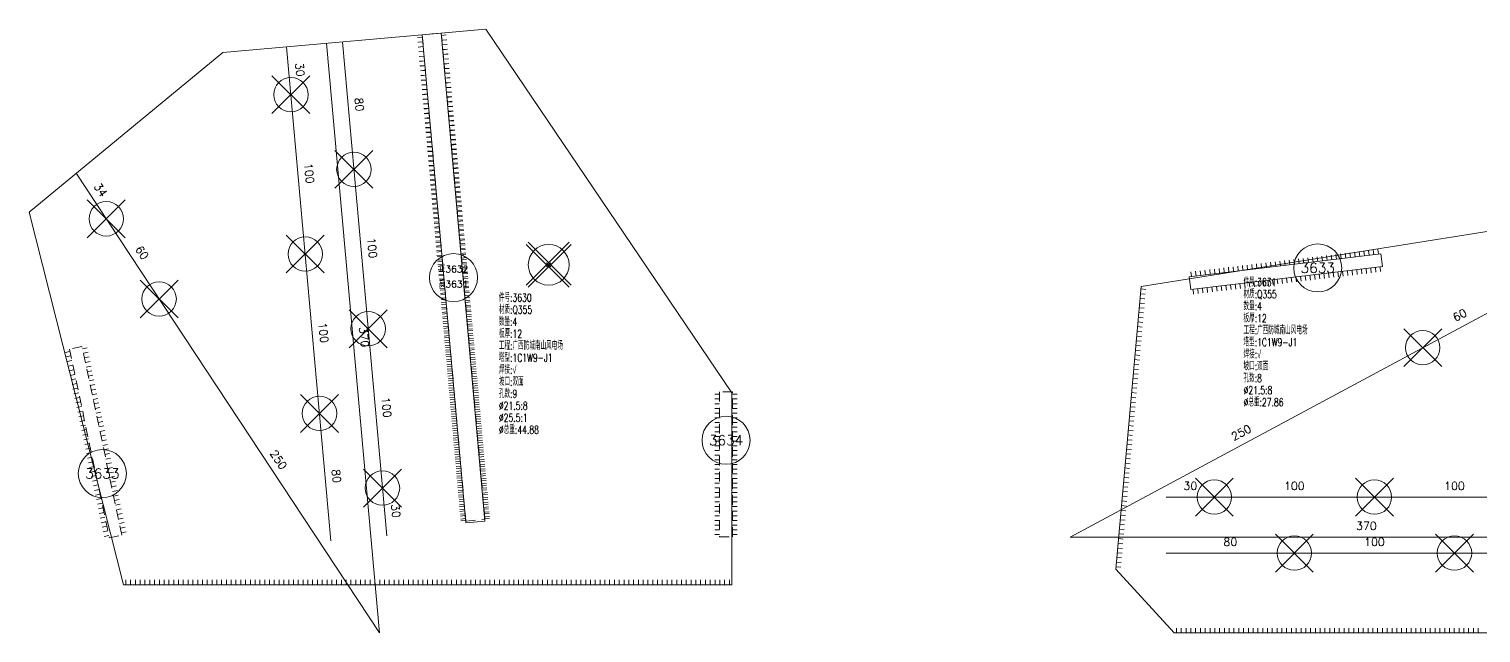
# Model space of a CAD drawing. Extents: x -105 to 10956, y -4548 to 9487.
# Drawn here: x 605 to 1512, y 0 to 377 of the extents above; entities that cross this region are included whole.
import ezdxf
from ezdxf.enums import TextEntityAlignment as Align

# ---------------------------------------------------------------- set-up
doc = ezdxf.new("R2010")
doc.units = 0
doc.header["$MEASUREMENT"] = 0
doc.linetypes.add('长虚线', pattern=[10, 6, -4])
for name, color, linetype, lineweight in [('1', 7, 'CONTINUOUS', 25), ('2', 7, 'CONTINUOUS', 25), ('3', 7, 'CONTINUOUS', 25)]:
    doc.layers.add(name, color=color, linetype=linetype, lineweight=lineweight)
doc.styles.get("Standard").update_dxf_attribs({"font": 'simplex.shx', "width": 0.7, "height": 3, "bigfont": 'gbhzfs.shx'})

msp = doc.modelspace()

# ---------------------------------------------------------------- linework, layer by layer
at = {"layer": '1', "color": 7, "linetype": 'Continuous', "lineweight": 18}
for p, q in [((890.55323, 377.4505), (726.21215, 362.71922)), ((1044.10663, 150.12129), (890.55323, 377.4505)), ((726.21215, 362.71922), (605.1497, 262.97235)), ((605.1497, 262.97235), (664.10663, 30.12129)), ((1299.80173, 216.45558), (1536.98661, 254.38802)), ((1283.97022, 39.84026), (1299.80173, 216.45558)), ((1044.10663, 30.12129), (1044.10663, 150.12129)), ((1320.399, 0), (1283.97022, 39.84026)), ((664.10663, 30.12129), (1044.10663, 30.12129)), ((1625.52663, 0), (1320.399, 0))]:
    msp.add_line(p, q, dxfattribs=at)
at = {"layer": '1', "color": 7, "linetype": 'Continuous', "lineweight": 13}
for p, q in [((756.90583, 324.58524), (780.55583, 348.23524)), ((780.55583, 324.58524), (756.90583, 348.23524)), ((796.23008, 277.90973), (819.88008, 301.55973)), ((819.88008, 277.90973), (796.23008, 301.55973)), ((641.56254, 247.01084), (665.21254, 270.66084)), ((665.21254, 247.01084), (641.56254, 270.66084)), ((765.83387, 224.98459), (789.48387, 248.63459)), ((789.48387, 224.98459), (765.83387, 248.63459)), ((915.70655, 217.37129), (942.48155, 244.14629)), ((942.48155, 216.09629), (915.70655, 242.87129)), ((943.75655, 217.37129), (916.98155, 244.14629)), ((916.98155, 216.09629), (943.75655, 242.87129)), ((928.45655, 228.84629), (931.00655, 231.39629)), ((931.00655, 228.84629), (928.45655, 231.39629)), ((674.58167, 196.91357), (698.23167, 220.56357)), ((698.23167, 196.91357), (674.58167, 220.56357)), ((805.15812, 178.30908), (828.80812, 201.95908)), ((828.80812, 178.30908), (805.15812, 201.95908)), ((1463.88976, 166.47255), (1487.53976, 190.12255)), ((1487.53976, 166.47255), (1463.88976, 190.12255)), ((774.76192, 125.38395), (798.41192, 149.03395)), ((798.41192, 125.38395), (774.76192, 149.03395)), ((814.08617, 78.70843), (837.73617, 102.35843)), ((837.73617, 78.70843), (814.08617, 102.35843)), ((1333.70163, 73.07858), (1357.35163, 96.72858)), ((1357.35163, 73.07858), (1333.70163, 96.72858)), ((1433.70163, 73.07857), (1457.35163, 96.72857)), ((1457.35163, 73.07857), (1433.70163, 96.72857)), ((1383.70163, 38.07858), (1407.35163, 61.72858)), ((1407.35163, 38.07858), (1383.70163, 61.72858)), ((1483.70163, 38.07858), (1507.35163, 61.72858)), ((1507.35163, 38.07858), (1483.70163, 61.72858))]:
    msp.add_line(p, q, dxfattribs=at)
for centre, radius in [((768.73083, 336.41024), 10.75), ((808.05508, 289.73473), 10.75), ((653.38754, 258.83584), 10.75), ((777.65887, 236.80959), 10.75), ((929.73155, 230.12129), 12.75), ((686.40667, 208.73857), 10.75), ((816.98312, 190.13408), 10.75), ((1475.71476, 178.29755), 10.75), ((786.58692, 137.20895), 10.75), ((825.91117, 90.53343), 10.75), ((1345.52663, 84.90358), 10.75), ((1445.52663, 84.90357), 10.75), ((1395.52663, 49.90358), 10.75), ((1495.52663, 49.90358), 10.75)]:
    msp.add_circle(centre, radius, dxfattribs=at)
at = {"layer": '2', "color": 9, "linetype": 'Continuous', "lineweight": 13}
for p, q in [((793.72938, 57.52843), (766.05244, 366.29044)), ((823.98636, 0), (790.95259, 368.52245)), ((828.58957, 60.6532), (800.91262, 369.41525)), ((823.98636, 0), (634.64411, 287.27365)), ((1255.52689, 59.90363), (1558.55763, 222.8417)), ((1315.52661, 84.90354), (1625.52663, 84.90354)), ((1255.52689, 59.90363), (1625.52663, 59.90362)), ((1315.52662, 49.90357), (1625.52663, 49.90357))]:
    msp.add_line(p, q, dxfattribs=at)
at = {"layer": '2', "color": 7, "linetype": 'Continuous', "lineweight": 13}
for p, q in [((1299.14209, 209.0966), (1302.13011, 208.82876)), ((1299.40595, 212.04019), (1302.39397, 211.77235)), ((1299.6698, 214.98378), (1302.65782, 214.71594)), ((1298.35051, 200.26584), (1301.33853, 199.998)), ((1298.61437, 203.20943), (1301.60239, 202.94159)), ((1298.87823, 206.15302), (1301.86625, 205.88518)), ((1297.55894, 191.43507), (1300.54695, 191.16723)), ((1297.82279, 194.37866), (1300.81081, 194.11082)), ((1298.08665, 197.32225), (1301.07467, 197.05441)), ((1296.76736, 182.60431), (1299.75538, 182.33647)), ((1297.03122, 185.5479), (1300.01924, 185.28005)), ((1297.29508, 188.49148), (1300.2831, 188.22364)), ((1295.97578, 173.77354), (1298.9638, 173.5057)), ((1296.23964, 176.71713), (1299.22766, 176.44929)), ((1296.5035, 179.66072), (1299.49152, 179.39288)), ((1295.18421, 164.94278), (1298.17223, 164.67493)), ((1295.44807, 167.88636), (1298.43609, 167.61852)), ((1295.71192, 170.82995), (1298.69994, 170.56211)), ((1294.39263, 156.11201), (1297.38065, 155.84417)), ((1294.65649, 159.0556), (1297.64451, 158.78776)), ((1294.92035, 161.99919), (1297.90837, 161.73135)), ((1293.60106, 147.28124), (1296.58908, 147.0134)), ((1293.86491, 150.22483), (1296.85293, 149.95699)), ((1294.12877, 153.16842), (1297.11679, 152.90058)), ((1292.80948, 138.45048), (1295.7975, 138.18264)), ((1293.07334, 141.39407), (1296.06136, 141.12623)), ((1293.3372, 144.33766), (1296.32522, 144.06981)), ((1292.0179, 129.61971), (1295.00592, 129.35187)), ((1292.28176, 132.5633), (1295.26978, 132.29546)), ((1292.54562, 135.50689), (1295.53364, 135.23905)), ((1291.22633, 120.78895), (1294.21435, 120.52111)), ((1291.49019, 123.73254), (1294.47821, 123.46469)), ((1291.75405, 126.67612), (1294.74206, 126.40828)), ((1290.17089, 109.01459), (1293.15891, 108.74675)), ((1290.43475, 111.95818), (1293.42277, 111.69034)), ((1290.69861, 114.90177), (1293.68663, 114.63393)), ((1290.96247, 117.84536), (1293.95049, 117.57752)), ((1289.37932, 100.18383), (1292.36734, 99.91599)), ((1289.64318, 103.12742), (1292.6312, 102.85957)), ((1289.90703, 106.071), (1292.89505, 105.80316)), ((1288.58774, 91.35306), (1291.57576, 91.08522)), ((1288.8516, 94.29665), (1291.83962, 94.02881)), ((1289.11546, 97.24024), (1292.10348, 96.9724)), ((1287.79617, 82.5223), (1290.78419, 82.25445)), ((1288.06002, 85.46588), (1291.04804, 85.19804)), ((1288.32388, 88.40947), (1291.3119, 88.14163)), ((1287.00459, 73.69153), (1289.99261, 73.42369)), ((1287.26845, 76.63512), (1290.25647, 76.36728)), ((1287.53231, 79.57871), (1290.52033, 79.31087)), ((1286.21301, 64.86076), (1289.20103, 64.59292)), ((1286.47687, 67.80435), (1289.46489, 67.53651)), ((1286.74073, 70.74794), (1289.72875, 70.4801)), ((1285.42144, 56.03), (1288.40946, 55.76216)), ((1285.6853, 58.97359), (1288.67332, 58.70575)), ((1285.94916, 61.91718), (1288.93717, 61.64933)), ((1284.62986, 47.19923), (1287.61788, 46.93139)), ((1284.89372, 50.14282), (1287.88174, 49.87498)), ((1285.15758, 53.08641), (1288.1456, 52.81857)), ((1284.10214, 41.31206), (1287.09016, 41.04421)), ((1284.366, 44.25564), (1287.35402, 43.9878)), ((665.60269, 30.12129), (665.60269, 33.12129)), ((668.59482, 30.12129), (668.59482, 33.12129)), ((671.58694, 30.12129), (671.58694, 33.12129)), ((674.57907, 30.12129), (674.57907, 33.12129)), ((677.5712, 30.12129), (677.5712, 33.12129)), ((680.56332, 30.12129), (680.56332, 33.12129)), ((683.55545, 30.12129), (683.55545, 33.12129)), ((686.54757, 30.12129), (686.54757, 33.12129)), ((689.5397, 30.12129), (689.5397, 33.12129)), ((692.53182, 30.12129), (692.53182, 33.12129)), ((695.52395, 30.12129), (695.52395, 33.12129)), ((698.51608, 30.12129), (698.51608, 33.12129)), ((701.5082, 30.12129), (701.5082, 33.12129)), ((704.50033, 30.12129), (704.50033, 33.12129)), ((707.49245, 30.12129), (707.49245, 33.12129)), ((710.48458, 30.12129), (710.48458, 33.12129)), ((713.47671, 30.12129), (713.47671, 33.12129)), ((716.46883, 30.12129), (716.46883, 33.12129)), ((719.46096, 30.12129), (719.46096, 33.12129)), ((722.45308, 30.12129), (722.45308, 33.12129)), ((725.44521, 30.12129), (725.44521, 33.12129)), ((728.43734, 30.12129), (728.43734, 33.12129)), ((731.42946, 30.12129), (731.42946, 33.12129)), ((734.42159, 30.12129), (734.42159, 33.12129)), ((737.41371, 30.12129), (737.41371, 33.12129)), ((740.40584, 30.12129), (740.40584, 33.12129)), ((743.39797, 30.12129), (743.39797, 33.12129)), ((746.39009, 30.12129), (746.39009, 33.12129)), ((749.38222, 30.12129), (749.38222, 33.12129)), ((752.37434, 30.12129), (752.37434, 33.12129)), ((755.36647, 30.12129), (755.36647, 33.12129)), ((758.3586, 30.12129), (758.3586, 33.12129)), ((761.35072, 30.12129), (761.35072, 33.12129)), ((764.34285, 30.12129), (764.34285, 33.12129)), ((767.33497, 30.12129), (767.33497, 33.12129)), ((770.3271, 30.12129), (770.3271, 33.12129)), ((773.31923, 30.12129), (773.31923, 33.12129)), ((776.31135, 30.12129), (776.31135, 33.12129)), ((779.30348, 30.12129), (779.30348, 33.12129)), ((782.2956, 30.12129), (782.2956, 33.12129)), ((785.28773, 30.12129), (785.28773, 33.12129)), ((788.27986, 30.12129), (788.27986, 33.12129)), ((791.27198, 30.12129), (791.27198, 33.12129)), ((794.26411, 30.12129), (794.26411, 33.12129)), ((797.25623, 30.12129), (797.25623, 33.12129)), ((800.24836, 30.12129), (800.24836, 33.12129)), ((803.24049, 30.12129), (803.24049, 33.12129)), ((806.23261, 30.12129), (806.23261, 33.12129)), ((809.22474, 30.12129), (809.22474, 33.12129)), ((812.21686, 30.12129), (812.21686, 33.12129)), ((815.20899, 30.12129), (815.20899, 33.12129)), ((818.20112, 30.12129), (818.20112, 33.12129)), ((821.19324, 30.12129), (821.19324, 33.12129)), ((824.18537, 30.12129), (824.18537, 33.12129)), ((827.17749, 30.12129), (827.17749, 33.12129)), ((830.16962, 30.12129), (830.16962, 33.12129)), ((833.16175, 30.12129), (833.16175, 33.12129)), ((836.15387, 30.12129), (836.15387, 33.12129)), ((839.146, 30.12129), (839.146, 33.12129)), ((842.13812, 30.12129), (842.13812, 33.12129)), ((845.13025, 30.12129), (845.13025, 33.12129)), ((848.12238, 30.12129), (848.12238, 33.12129)), ((851.1145, 30.12129), (851.1145, 33.12129)), ((854.10663, 30.12129), (854.10663, 33.12129)), ((857.09875, 30.12129), (857.09875, 33.12129)), ((860.09088, 30.12129), (860.09088, 33.12129)), ((863.08301, 30.12129), (863.08301, 33.12129)), ((866.07513, 30.12129), (866.07513, 33.12129)), ((869.06726, 30.12129), (869.06726, 33.12129)), ((872.05938, 30.12129), (872.05938, 33.12129)), ((875.05151, 30.12129), (875.05151, 33.12129)), ((878.04364, 30.12129), (878.04364, 33.12129)), ((881.03576, 30.12129), (881.03576, 33.12129)), ((884.02789, 30.12129), (884.02789, 33.12129)), ((887.02001, 30.12129), (887.02001, 33.12129)), ((890.01214, 30.12129), (890.01214, 33.12129)), ((893.00427, 30.12129), (893.00427, 33.12129)), ((895.99639, 30.12129), (895.99639, 33.12129)), ((898.98852, 30.12129), (898.98852, 33.12129)), ((901.98064, 30.12129), (901.98064, 33.12129)), ((904.97277, 30.12129), (904.97277, 33.12129)), ((907.9649, 30.12129), (907.9649, 33.12129)), ((910.95702, 30.12129), (910.95702, 33.12129)), ((913.94915, 30.12129), (913.94915, 33.12129)), ((916.94127, 30.12129), (916.94127, 33.12129)), ((919.9334, 30.12129), (919.9334, 33.12129)), ((922.92553, 30.12129), (922.92553, 33.12129)), ((925.91765, 30.12129), (925.91765, 33.12129)), ((928.90978, 30.12129), (928.90978, 33.12129)), ((931.9019, 30.12129), (931.9019, 33.12129)), ((934.89403, 30.12129), (934.89403, 33.12129)), ((937.88616, 30.12129), (937.88616, 33.12129)), ((940.87828, 30.12129), (940.87828, 33.12129)), ((943.87041, 30.12129), (943.87041, 33.12129)), ((946.86253, 30.12129), (946.86253, 33.12129)), ((949.85466, 30.12129), (949.85466, 33.12129)), ((952.84679, 30.12129), (952.84679, 33.12129)), ((955.83891, 30.12129), (955.83891, 33.12129)), ((958.83104, 30.12129), (958.83104, 33.12129)), ((961.82316, 30.12129), (961.82316, 33.12129)), ((964.81529, 30.12129), (964.81529, 33.12129)), ((967.80742, 30.12129), (967.80742, 33.12129)), ((970.79954, 30.12129), (970.79954, 33.12129)), ((973.79167, 30.12129), (973.79167, 33.12129)), ((976.78379, 30.12129), (976.78379, 33.12129)), ((979.77592, 30.12129), (979.77592, 33.12129)), ((982.76805, 30.12129), (982.76805, 33.12129)), ((985.76017, 30.12129), (985.76017, 33.12129)), ((988.7523, 30.12129), (988.7523, 33.12129)), ((991.74442, 30.12129), (991.74442, 33.12129)), ((994.73655, 30.12129), (994.73655, 33.12129)), ((997.72868, 30.12129), (997.72868, 33.12129)), ((1000.7208, 30.12129), (1000.7208, 33.12129)), ((1003.71293, 30.12129), (1003.71293, 33.12129)), ((1006.70505, 30.12129), (1006.70505, 33.12129)), ((1009.69718, 30.12129), (1009.69718, 33.12129)), ((1012.6893, 30.12129), (1012.6893, 33.12129)), ((1015.68143, 30.12129), (1015.68143, 33.12129)), ((1018.67356, 30.12129), (1018.67356, 33.12129)), ((1021.66568, 30.12129), (1021.66568, 33.12129)), ((1024.65781, 30.12129), (1024.65781, 33.12129)), ((1027.64993, 30.12129), (1027.64993, 33.12129)), ((1030.64206, 30.12129), (1030.64206, 33.12129)), ((1033.63419, 30.12129), (1033.63419, 33.12129)), ((1036.62631, 30.12129), (1036.62631, 33.12129)), ((1039.61844, 30.12129), (1039.61844, 33.12129)), ((1042.61056, 30.12129), (1042.61056, 33.12129)), ((1321.89472, 0), (1321.89472, 3)), ((1324.88617, 0), (1324.88617, 3)), ((1327.87762, 0), (1327.87762, 3)), ((1330.86906, 0), (1330.86906, 3)), ((1333.86051, 0), (1333.86051, 3)), ((1336.85196, 0), (1336.85196, 3)), ((1339.84341, 0), (1339.84341, 3)), ((1342.83485, 0), (1342.83485, 3)), ((1345.8263, 0), (1345.8263, 3)), ((1348.81775, 0), (1348.81775, 3)), ((1351.8092, 0), (1351.8092, 3)), ((1354.80064, 0), (1354.80064, 3)), ((1357.79209, 0), (1357.79209, 3)), ((1360.78354, 0), (1360.78354, 3)), ((1363.77498, 0), (1363.77498, 3)), ((1366.76643, 0), (1366.76643, 3)), ((1369.75788, 0), (1369.75788, 3)), ((1372.74933, 0), (1372.74933, 3)), ((1375.74077, 0), (1375.74077, 3)), ((1378.73222, 0), (1378.73222, 3)), ((1381.72367, 0), (1381.72367, 3)), ((1384.71512, 0), (1384.71512, 3)), ((1387.70656, 0), (1387.70656, 3)), ((1390.69801, 0), (1390.69801, 3)), ((1393.68946, 0), (1393.68946, 3)), ((1396.68091, 0), (1396.68091, 3)), ((1399.67235, 0), (1399.67235, 3)), ((1402.6638, 0), (1402.6638, 3)), ((1405.65525, 0), (1405.65525, 3)), ((1408.6467, 0), (1408.6467, 3)), ((1411.63814, 0), (1411.63814, 3)), ((1414.62959, 0), (1414.62959, 3)), ((1417.62104, 0), (1417.62104, 3)), ((1420.61249, 0), (1420.61249, 3)), ((1423.60393, 0), (1423.60393, 3)), ((1426.59538, 0), (1426.59538, 3)), ((1429.58683, 0), (1429.58683, 3)), ((1432.57828, 0), (1432.57828, 3)), ((1435.56972, 0), (1435.56972, 3)), ((1438.56117, 0), (1438.56117, 3)), ((1441.55262, 0), (1441.55262, 3)), ((1444.54406, 0), (1444.54406, 3)), ((1447.53551, 0), (1447.53551, 3)), ((1450.52696, 0), (1450.52696, 3)), ((1453.51841, 0), (1453.51841, 3)), ((1456.50985, 0), (1456.50985, 3)), ((1459.5013, 0), (1459.5013, 3)), ((1462.49275, 0), (1462.49275, 3)), ((1465.4842, 0), (1465.4842, 3)), ((1468.47564, 0), (1468.47564, 3)), ((1471.46709, 0), (1471.46709, 3)), ((1474.45854, 0), (1474.45854, 3)), ((1477.44999, 0), (1477.44999, 3)), ((1480.44143, 0), (1480.44143, 3)), ((1483.43288, 0), (1483.43288, 3)), ((1486.42433, 0), (1486.42433, 3)), ((1489.41578, 0), (1489.41578, 3)), ((1492.40722, 0), (1492.40722, 3)), ((1495.39867, 0), (1495.39867, 3)), ((1498.39012, 0), (1498.39012, 3)), ((1501.38157, 0), (1501.38157, 3)), ((1504.37301, 0), (1504.37301, 3)), ((1507.36446, 0), (1507.36446, 3)), ((1510.35591, 0), (1510.35591, 3))]:
    msp.add_line(p, q, dxfattribs=at)
at = {"layer": '3', "color": 7, "linetype": 'Continuous', "lineweight": 13}
for p, q in [((850.74964, 372.39014), (847.76162, 372.1223)), ((862.70172, 373.46151), (865.68974, 373.72936)), ((851.01507, 369.42908), (848.02705, 369.16124)), ((851.28049, 366.46802), (848.29247, 366.20018)), ((851.54592, 363.50696), (848.5579, 363.23912)), ((862.96714, 370.50045), (865.95516, 370.7683)), ((863.23257, 367.53939), (866.22059, 367.80724)), ((863.49799, 364.57833), (866.48601, 364.84618)), ((851.81134, 360.5459), (848.82332, 360.27806)), ((852.07677, 357.58484), (849.08875, 357.317)), ((852.34219, 354.62378), (849.35417, 354.35594)), ((863.76342, 361.61727), (866.75144, 361.88512)), ((864.02884, 358.65621), (867.01686, 358.92406)), ((864.29427, 355.69516), (867.28229, 355.963)), ((852.60761, 351.66272), (849.6196, 351.39488)), ((852.87304, 348.70166), (849.88502, 348.43382)), ((853.13846, 345.7406), (850.15044, 345.47276)), ((864.55969, 352.7341), (867.54771, 353.00194)), ((864.82512, 349.77304), (867.81314, 350.04088)), ((865.09054, 346.81198), (868.07856, 347.07982)), ((853.40389, 342.77954), (850.41587, 342.5117)), ((853.66931, 339.81849), (850.68129, 339.55064)), ((853.93474, 336.85743), (850.94672, 336.58958)), ((865.35597, 343.85092), (868.34399, 344.11876)), ((865.62139, 340.88986), (868.60941, 341.1577)), ((865.88682, 337.9288), (868.87484, 338.19664)), ((854.20016, 333.89637), (851.21214, 333.62852)), ((854.46559, 330.93531), (851.47757, 330.66746)), ((854.73101, 327.97425), (851.74299, 327.7064)), ((866.15224, 334.96774), (869.14026, 335.23558)), ((866.41767, 332.00668), (869.40568, 332.27452)), ((866.68309, 329.04562), (869.67111, 329.31346)), ((854.99644, 325.01319), (852.00842, 324.74534)), ((855.26186, 322.05213), (852.27384, 321.78429)), ((855.52729, 319.09107), (852.53927, 318.82323)), ((866.94851, 326.08456), (869.93653, 326.3524)), ((867.21394, 323.1235), (870.20196, 323.39134)), ((867.47936, 320.16244), (870.46738, 320.43029)), ((867.74479, 317.20138), (870.73281, 317.46923)), ((855.79271, 316.13001), (852.80469, 315.86217)), ((856.05814, 313.16895), (853.07012, 312.90111)), ((856.32356, 310.20789), (853.33554, 309.94005)), ((868.01021, 314.24032), (870.99823, 314.50817)), ((868.27564, 311.27926), (871.26366, 311.54711)), ((868.54106, 308.3182), (871.52908, 308.58605)), ((856.58899, 307.24683), (853.60097, 306.97899)), ((856.85441, 304.28577), (853.86639, 304.01793)), ((857.11983, 301.32471), (854.13182, 301.05687)), ((868.80649, 305.35714), (871.79451, 305.62499)), ((869.07191, 302.39609), (872.05993, 302.66393)), ((869.33734, 299.43503), (872.32536, 299.70287)), ((857.38526, 298.36365), (854.39724, 298.09581)), ((857.65068, 295.40259), (854.66266, 295.13475)), ((857.91611, 292.44153), (854.92809, 292.17369)), ((869.60276, 296.47397), (872.59078, 296.74181)), ((869.86819, 293.51291), (872.85621, 293.78075)), ((870.13361, 290.55185), (873.12163, 290.81969)), ((858.18153, 289.48047), (855.19351, 289.21263)), ((858.44696, 286.51942), (855.45894, 286.25157)), ((858.71238, 283.55836), (855.72436, 283.29051)), ((870.39904, 287.59079), (873.38706, 287.85863)), ((870.66446, 284.62973), (873.65248, 284.89757)), ((870.92989, 281.66867), (873.9179, 281.93651)), ((858.97781, 280.5973), (855.98979, 280.32945)), ((859.24323, 277.63624), (856.25521, 277.36839)), ((859.50866, 274.67518), (856.52064, 274.40733)), ((871.19531, 278.70761), (874.18333, 278.97545)), ((871.46073, 275.74655), (874.44875, 276.01439)), ((871.72616, 272.78549), (874.71418, 273.05333)), ((859.77408, 271.71412), (856.78606, 271.44627)), ((860.03951, 268.75306), (857.05149, 268.48522)), ((860.30493, 265.792), (857.31691, 265.52416)), ((871.99158, 269.82443), (874.9796, 270.09227)), ((872.25701, 266.86337), (875.24503, 267.13121)), ((872.52243, 263.90231), (875.51045, 264.17016)), ((860.57036, 262.83094), (857.58234, 262.5631)), ((860.83578, 259.86988), (857.84776, 259.60204)), ((861.1012, 256.90882), (858.11319, 256.64098)), ((861.36663, 253.94776), (858.37861, 253.67992)), ((872.78786, 260.94125), (875.77588, 261.2091)), ((873.05328, 257.98019), (876.0413, 258.24804)), ((873.31871, 255.01913), (876.30673, 255.28698)), ((861.63205, 250.9867), (858.64403, 250.71886)), ((861.89748, 248.02564), (858.90946, 247.7578)), ((862.1629, 245.06458), (859.17488, 244.79674)), ((873.58413, 252.05807), (876.57215, 252.32592)), ((873.84956, 249.09701), (876.83758, 249.36486)), ((874.11498, 246.13596), (877.103, 246.4038)), ((862.42833, 242.10352), (859.44031, 241.83568)), ((862.69375, 239.14246), (859.70573, 238.87462)), ((862.95918, 236.1814), (859.97116, 235.91356)), ((874.38041, 243.1749), (877.36843, 243.44274)), ((874.64583, 240.21384), (877.63385, 240.48168)), ((874.91126, 237.25278), (877.89927, 237.52062)), ((1415.97308, 232.88735), (1415.61626, 235.86606)), ((1418.89318, 233.23715), (1418.53637, 236.21585)), ((1421.81329, 233.58695), (1421.45647, 236.56565)), ((1424.73339, 233.93674), (1424.37657, 236.91545)), ((1427.65349, 234.28654), (1427.29667, 237.26524)), ((1430.57359, 234.63634), (1430.21678, 237.61504)), ((1433.49369, 234.98613), (1433.13688, 237.96484)), ((1436.4138, 235.33593), (1436.05698, 238.31463)), ((1439.3339, 235.68573), (1438.97708, 238.66443)), ((1442.254, 236.03552), (1441.89719, 239.01423)), ((1445.1741, 236.38532), (1444.81729, 239.36403)), ((1448.09421, 236.73512), (1447.73739, 239.71382)), ((863.2246, 233.22034), (860.23658, 232.9525)), ((863.49003, 230.25929), (860.50201, 229.99144)), ((863.75545, 227.29823), (860.76743, 227.03038)), ((875.17668, 234.29172), (878.1647, 234.55956)), ((875.4421, 231.33066), (878.43012, 231.5985)), ((875.70753, 228.3696), (878.69555, 228.63744)), ((1340.05042, 223.79263), (1339.6936, 226.77134)), ((1342.97052, 224.14243), (1342.6137, 227.12113)), ((1345.89062, 224.49222), (1345.53381, 227.47093)), ((1348.81073, 224.84202), (1348.45391, 227.82073)), ((1351.73083, 225.19182), (1351.37401, 228.17052)), ((1354.65093, 225.54162), (1354.29411, 228.52032)), ((1357.57103, 225.89141), (1357.21422, 228.87012)), ((1360.49113, 226.24121), (1360.13432, 229.21991)), ((1363.41124, 226.59101), (1363.05442, 229.56971)), ((1366.33134, 226.9408), (1365.97452, 229.91951)), ((1369.25144, 227.2906), (1368.89463, 230.2693)), ((1372.17154, 227.6404), (1371.81473, 230.6191)), ((1375.09165, 227.99019), (1374.73483, 230.9689)), ((1378.01175, 228.33999), (1377.65493, 231.3187)), ((1380.93185, 228.68979), (1380.57504, 231.66849)), ((1383.85195, 229.03959), (1383.49514, 232.01829)), ((1386.77206, 229.38938), (1386.41524, 232.36809)), ((1389.69216, 229.73918), (1389.33534, 232.71788)), ((1392.61226, 230.08898), (1392.25545, 233.06768)), ((1395.53236, 230.43877), (1395.17555, 233.41748)), ((1398.45247, 230.78857), (1398.09565, 233.76727)), ((1401.37257, 231.13837), (1401.01575, 234.11707)), ((1404.29267, 231.48816), (1403.93585, 234.46687)), ((1407.21277, 231.83796), (1406.85596, 234.81667)), ((1410.13288, 232.18776), (1409.77606, 235.16646)), ((1413.05298, 232.53755), (1412.69616, 235.51626)), ((1434.4452, 227.04292), (1434.80202, 224.06422)), ((1437.36531, 227.39272), (1437.72212, 224.41401)), ((1440.28541, 227.74252), (1440.64222, 224.76381)), ((1443.20551, 228.09231), (1443.56233, 225.11361)), ((1446.12561, 228.44211), (1446.48243, 225.4634)), ((1449.04572, 228.79191), (1449.40253, 225.8132)), ((864.02088, 224.33717), (861.03286, 224.06932)), ((864.2863, 221.37611), (861.29828, 221.10826)), ((864.55173, 218.41505), (861.56371, 218.1472)), ((875.97295, 225.40854), (878.96097, 225.67638)), ((876.23838, 222.44748), (879.2264, 222.71532)), ((876.5038, 219.48642), (879.49182, 219.75426)), ((1331.29011, 222.74324), (1330.93329, 225.72194)), ((1334.21021, 223.09304), (1333.8534, 226.07174)), ((1337.13032, 223.44283), (1336.7735, 226.42154)), ((1358.52254, 217.9482), (1358.87936, 214.9695)), ((1361.44264, 218.298), (1361.79946, 215.31929)), ((1364.36275, 218.64779), (1364.71956, 215.66909)), ((1367.28285, 218.99759), (1367.63966, 216.01889)), ((1370.20295, 219.34739), (1370.55977, 216.36868)), ((1373.12305, 219.69719), (1373.47987, 216.71848)), ((1376.04316, 220.04698), (1376.39997, 217.06828)), ((1378.96326, 220.39678), (1379.32007, 217.41807)), ((1381.88336, 220.74658), (1382.24018, 217.76787)), ((1384.80346, 221.09637), (1385.16028, 218.11767)), ((1387.72357, 221.44617), (1388.08038, 218.46747)), ((1390.64367, 221.79597), (1391.00048, 218.81726)), ((1393.56377, 222.14576), (1393.92059, 219.16706)), ((1396.48387, 222.49556), (1396.84069, 219.51686)), ((1399.40398, 222.84536), (1399.76079, 219.86665)), ((1402.32408, 223.19515), (1402.68089, 220.21645)), ((1405.24418, 223.54495), (1405.601, 220.56625)), ((1408.16428, 223.89475), (1408.5211, 220.91604)), ((1411.08438, 224.24455), (1411.4412, 221.26584)), ((1414.00449, 224.59434), (1414.3613, 221.61564)), ((1416.92459, 224.94414), (1417.28141, 221.96543)), ((1419.84469, 225.29394), (1420.20151, 222.31523)), ((1422.76479, 225.64373), (1423.12161, 222.66503)), ((1425.6849, 225.99353), (1426.04171, 223.01483)), ((1428.605, 226.34333), (1428.96182, 223.36462)), ((1431.5251, 226.69312), (1431.88192, 223.71442)), ((864.81715, 215.45399), (861.82913, 215.18614)), ((865.08258, 212.49293), (862.09456, 212.22509)), ((865.348, 209.53187), (862.35998, 209.26403)), ((876.76923, 216.52536), (879.75725, 216.7932)), ((877.03465, 213.5643), (880.02267, 213.83214)), ((877.30008, 210.60324), (880.2881, 210.87109)), ((1332.24162, 214.80003), (1332.59844, 211.82132)), ((1335.16172, 215.14982), (1335.51854, 212.17112)), ((1338.08182, 215.49962), (1338.43864, 212.52092)), ((1341.00193, 215.84942), (1341.35874, 212.87071)), ((1343.92203, 216.19922), (1344.27885, 213.22051)), ((1346.84213, 216.54901), (1347.19895, 213.57031)), ((1349.76223, 216.89881), (1350.11905, 213.9201)), ((1352.68234, 217.24861), (1353.03915, 214.2699)), ((1355.60244, 217.5984), (1355.95926, 214.6197)), ((865.61342, 206.57081), (862.62541, 206.30297)), ((865.87885, 203.60975), (862.89083, 203.34191)), ((866.14427, 200.64869), (863.15625, 200.38085)), ((877.5655, 207.64218), (880.55352, 207.91003)), ((877.83093, 204.68112), (880.81895, 204.94897)), ((878.09635, 201.72006), (881.08437, 201.98791)), ((866.4097, 197.68763), (863.42168, 197.41979)), ((866.67512, 194.72657), (863.6871, 194.45873)), ((866.94055, 191.76551), (863.95253, 191.49767)), ((878.36178, 198.759), (881.3498, 199.02685)), ((878.6272, 195.79794), (881.61522, 196.06579)), ((878.89263, 192.83689), (881.88065, 193.10473)), ((867.20597, 188.80445), (864.21795, 188.53661)), ((867.4714, 185.84339), (864.48338, 185.57555)), ((867.73682, 182.88233), (864.7488, 182.61449)), ((879.15805, 189.87583), (882.14607, 190.14367)), ((879.42348, 186.91477), (882.41149, 187.18261)), ((879.6889, 183.95371), (882.67692, 184.22155)), ((868.00225, 179.92127), (865.01423, 179.65343)), ((868.26767, 176.96022), (865.27965, 176.69237)), ((868.5331, 173.99916), (865.54508, 173.73131)), ((879.95432, 180.99265), (882.94234, 181.26049)), ((880.21975, 178.03159), (883.20777, 178.29943)), ((880.48517, 175.07053), (883.47319, 175.33837)), ((880.7506, 172.10947), (883.73862, 172.37731)), ((868.79852, 171.0381), (865.8105, 170.77025)), ((869.06395, 168.07704), (866.07593, 167.80919)), ((869.32937, 165.11598), (866.34135, 164.84813)), ((881.01602, 169.14841), (884.00404, 169.41625)), ((881.28145, 166.18735), (884.26947, 166.45519)), ((881.54687, 163.22629), (884.53489, 163.49413)), ((869.5948, 162.15492), (866.60678, 161.88707)), ((869.86022, 159.19386), (866.8722, 158.92602)), ((870.12564, 156.2328), (867.13763, 155.96496)), ((881.8123, 160.26523), (884.80032, 160.53307)), ((882.07772, 157.30417), (885.06574, 157.57202)), ((882.34315, 154.34311), (885.33117, 154.61096)), ((870.39107, 153.27174), (867.40305, 153.0039)), ((870.65649, 150.31068), (867.66847, 150.04284)), ((870.92192, 147.34962), (867.9339, 147.08178)), ((882.60857, 151.38205), (885.59659, 151.6499)), ((882.874, 148.42099), (885.86202, 148.68884)), ((883.13942, 145.45993), (886.12744, 145.72778)), ((871.18734, 144.38856), (868.19932, 144.12072)), ((871.45277, 141.4275), (868.46475, 141.15966)), ((871.71819, 138.46644), (868.73017, 138.1986)), ((883.40485, 142.49887), (886.39286, 142.76672)), ((883.67027, 139.53782), (886.65829, 139.80566)), ((883.93569, 136.57676), (886.92371, 136.8446)), ((871.98362, 135.50538), (868.9956, 135.23754)), ((872.24904, 132.54432), (869.26102, 132.27648)), ((872.51447, 129.58326), (869.52645, 129.31542)), ((884.20112, 133.6157), (887.18914, 133.88354)), ((884.46654, 130.65464), (887.45456, 130.92248)), ((884.73197, 127.69358), (887.71999, 127.96142)), ((872.77989, 126.6222), (869.79187, 126.35436)), ((873.04532, 123.66115), (870.0573, 123.3933)), ((873.31074, 120.70009), (870.32272, 120.43224)), ((884.99739, 124.73252), (887.98541, 125.00036)), ((885.26282, 121.77146), (888.25084, 122.0393)), ((885.52824, 118.8104), (888.51626, 119.07824)), ((873.57617, 117.73903), (870.58815, 117.47118)), ((873.84159, 114.77797), (870.85357, 114.51012)), ((874.10701, 111.81691), (871.119, 111.54906)), ((874.37244, 108.85585), (871.38442, 108.588)), ((885.79367, 115.84934), (888.78169, 116.11718)), ((886.05909, 112.88828), (889.04711, 113.15612)), ((886.32452, 109.92722), (889.31254, 110.19506)), ((874.63786, 105.89479), (871.64984, 105.62695)), ((874.90329, 102.93373), (871.91527, 102.66589)), ((875.16871, 99.97267), (872.18069, 99.70483)), ((886.58994, 106.96616), (889.57796, 107.234)), ((886.85537, 104.0051), (889.84339, 104.27294)), ((887.12079, 101.04404), (890.10881, 101.31189)), ((875.43414, 97.01161), (872.44612, 96.74377)), ((875.69956, 94.05055), (872.71154, 93.78271)), ((875.96499, 91.08949), (872.97697, 90.82165)), ((887.38622, 98.08298), (890.37424, 98.35083)), ((887.65164, 95.12192), (890.63966, 95.38977)), ((887.91707, 92.16086), (890.90508, 92.42871)), ((876.23041, 88.12843), (873.24239, 87.86059)), ((876.49584, 85.16737), (873.50782, 84.89953)), ((876.76126, 82.20631), (873.77324, 81.93847)), ((888.18249, 89.1998), (891.17051, 89.46765)), ((888.44791, 86.23874), (891.43593, 86.50659)), ((888.71334, 83.27769), (891.70136, 83.54553)), ((877.02669, 79.24525), (874.03867, 78.97741)), ((877.29211, 76.28419), (874.30409, 76.01635)), ((877.55754, 73.32313), (874.56952, 73.05529)), ((888.97876, 80.31663), (891.96678, 80.58447)), ((889.24419, 77.35557), (892.23221, 77.62341)), ((889.50961, 74.39451), (892.49763, 74.66235)), ((877.82296, 70.36207), (874.83494, 70.09423)), ((889.77504, 71.43345), (892.76306, 71.70129))]:
    msp.add_line(p, q, dxfattribs=at)
at = {"layer": '3', "color": 7, "linetype": '长虚线', "lineweight": 13}
for p, q in [((850.84728, 372.3896), (847.85926, 372.12175)), ((862.79936, 373.46097), (865.78738, 373.72881)), ((851.11436, 369.4101), (848.12634, 369.14225)), ((851.38143, 366.43059), (848.39341, 366.16275)), ((851.64851, 363.45109), (848.66049, 363.18325)), ((863.06643, 370.48147), (866.05445, 370.74931)), ((863.33351, 367.50197), (866.32153, 367.76981)), ((863.60059, 364.52247), (866.58861, 364.79031)), ((851.91559, 360.47159), (848.92757, 360.20375)), ((852.18267, 357.49209), (849.19465, 357.22425)), ((852.44975, 354.51259), (849.46173, 354.24475)), ((863.86767, 361.54296), (866.85569, 361.81081)), ((864.13475, 358.56346), (867.12276, 358.83131)), ((864.40182, 355.58396), (867.38984, 355.85181)), ((852.71682, 351.53309), (849.7288, 351.26525)), ((852.9839, 348.55359), (849.99588, 348.28574)), ((853.25098, 345.57409), (850.26296, 345.30624)), ((864.6689, 352.60446), (867.65692, 352.8723)), ((864.93598, 349.62496), (867.924, 349.8928)), ((865.20306, 346.64546), (868.19108, 346.9133)), ((853.51806, 342.59459), (850.53004, 342.32674)), ((853.78513, 339.61508), (850.79711, 339.34724)), ((854.05221, 336.63558), (851.06419, 336.36774)), ((865.47013, 343.66596), (868.45815, 343.9338)), ((865.73721, 340.68646), (868.72523, 340.9543)), ((866.00429, 337.70696), (868.99231, 337.9748)), ((854.31929, 333.65608), (851.33127, 333.38824)), ((854.58637, 330.67658), (851.59835, 330.40874)), ((854.85345, 327.69708), (851.86543, 327.42924)), ((866.27137, 334.72745), (869.25939, 334.9953)), ((866.53845, 331.74795), (869.52646, 332.0158)), ((866.80552, 328.76845), (869.79354, 329.0363)), ((855.12052, 324.71758), (852.1325, 324.44974)), ((855.3876, 321.73808), (852.39958, 321.47023)), ((855.65468, 318.75858), (852.66666, 318.49073)), ((867.0726, 325.78895), (870.06062, 326.05679)), ((867.33968, 322.80945), (870.3277, 323.07729)), ((867.60676, 319.82995), (870.59478, 320.09779)), ((855.92176, 315.77908), (852.93374, 315.51123)), ((856.18883, 312.79957), (853.20081, 312.53173)), ((856.45591, 309.82007), (853.46789, 309.55223)), ((867.87383, 316.85045), (870.86185, 317.11829)), ((868.14091, 313.87095), (871.12893, 314.13879)), ((868.40799, 310.89145), (871.39601, 311.15929)), ((856.72299, 306.84057), (853.73497, 306.57273)), ((856.99007, 303.86107), (854.00205, 303.59323)), ((857.25715, 300.88157), (854.26913, 300.61373)), ((868.67507, 307.91194), (871.66309, 308.17979)), ((868.94215, 304.93244), (871.93016, 305.20029)), ((869.20922, 301.95294), (872.19724, 302.22079)), ((857.52422, 297.90207), (854.5362, 297.63423)), ((857.7913, 294.92257), (854.80328, 294.65472)), ((858.05838, 291.94307), (855.07036, 291.67522)), ((869.4763, 298.97344), (872.46432, 299.24128)), ((869.74338, 295.99394), (872.7314, 296.26178)), ((870.01046, 293.01444), (872.99848, 293.28228)), ((870.27753, 290.03494), (873.26555, 290.30278)), ((858.32546, 288.96356), (855.33744, 288.69572)), ((858.59253, 285.98406), (855.60451, 285.71622)), ((858.85961, 283.00456), (855.87159, 282.73672)), ((870.54461, 287.05544), (873.53263, 287.32328)), ((870.81169, 284.07594), (873.79971, 284.34378)), ((871.07877, 281.09643), (874.06679, 281.36428)), ((859.12669, 280.02506), (856.13867, 279.75722)), ((859.39377, 277.04556), (856.40575, 276.77772)), ((859.66085, 274.06606), (856.67283, 273.79822)), ((871.34585, 278.11693), (874.33386, 278.38478)), ((871.61292, 275.13743), (874.60094, 275.40528)), ((871.88, 272.15793), (874.86802, 272.42577)), ((859.92792, 271.08656), (856.9399, 270.81871)), ((860.195, 268.10706), (857.20698, 267.83921)), ((860.46208, 265.12756), (857.47406, 264.85971)), ((872.14708, 269.17843), (875.1351, 269.44627)), ((872.41416, 266.19893), (875.40218, 266.46677)), ((872.68123, 263.21943), (875.66925, 263.48727)), ((860.72916, 262.14805), (857.74114, 261.88021)), ((860.99623, 259.16855), (858.00821, 258.90071)), ((861.26331, 256.18905), (858.27529, 255.92121)), ((872.94831, 260.23993), (875.93633, 260.50777)), ((873.21539, 257.26043), (876.20341, 257.52827)), ((873.48247, 254.28092), (876.47049, 254.54877)), ((861.53039, 253.20955), (858.54237, 252.94171)), ((861.79747, 250.23005), (858.80945, 249.96221)), ((862.06455, 247.25055), (859.07653, 246.98271)), ((873.74954, 251.30142), (876.73756, 251.56927)), ((874.01662, 248.32192), (877.00464, 248.58977)), ((874.2837, 245.34242), (877.27172, 245.61026)), ((862.33162, 244.27105), (859.3436, 244.0032)), ((862.5987, 241.29155), (859.61068, 241.0237)), ((862.86578, 238.31205), (859.87776, 238.0442)), ((874.55078, 242.36292), (877.5388, 242.63076)), ((874.81786, 239.38342), (877.80588, 239.65126)), ((875.08493, 236.40392), (878.07295, 236.67176)), ((863.13286, 235.33254), (860.14484, 235.0647)), ((863.39993, 232.35304), (860.41191, 232.0852)), ((863.66701, 229.37354), (860.67899, 229.1057)), ((875.35201, 233.42442), (878.34003, 233.69226)), ((875.61909, 230.44492), (878.60711, 230.71276)), ((875.88617, 227.46541), (878.87419, 227.73326)), ((863.93409, 226.39404), (860.94607, 226.1262)), ((864.20117, 223.41454), (861.21315, 223.1467)), ((864.46825, 220.43504), (861.48023, 220.1672)), ((876.15324, 224.48591), (879.14126, 224.75376)), ((876.42032, 221.50641), (879.40834, 221.77425)), ((876.6874, 218.52691), (879.67542, 218.79475)), ((864.73532, 217.45554), (861.7473, 217.18769)), ((865.0024, 214.47604), (862.01438, 214.20819)), ((865.26948, 211.49654), (862.28146, 211.22869)), ((876.95448, 215.54741), (879.9425, 215.81525)), ((877.22156, 212.56791), (880.20958, 212.83575)), ((877.48863, 209.58841), (880.47665, 209.85625)), ((865.53656, 208.51703), (862.54854, 208.24919)), ((865.80363, 205.53753), (862.81561, 205.26969)), ((866.07071, 202.55803), (863.08269, 202.29019)), ((866.33779, 199.57853), (863.34977, 199.31069)), ((877.75571, 206.60891), (880.74373, 206.87675)), ((878.02279, 203.6294), (881.01081, 203.89725)), ((878.28987, 200.6499), (881.27789, 200.91775)), ((866.60487, 196.59903), (863.61685, 196.33119)), ((866.87195, 193.61953), (863.88393, 193.35169)), ((867.13902, 190.64003), (864.151, 190.37218)), ((878.55694, 197.6704), (881.54496, 197.93825)), ((878.82402, 194.6909), (881.81204, 194.95874)), ((879.0911, 191.7114), (882.07912, 191.97924)), ((867.4061, 187.66053), (864.41808, 187.39268)), ((867.67318, 184.68103), (864.68516, 184.41318)), ((867.94026, 181.70152), (864.95224, 181.43368)), ((879.35818, 188.7319), (882.3462, 188.99974)), ((879.62526, 185.7524), (882.61328, 186.02024)), ((879.89233, 182.7729), (882.88035, 183.04074)), ((630.66845, 176.011), (627.7335, 175.38966)), ((631.27756, 173.13379), (628.34261, 172.51245)), ((638.49499, 177.66788), (641.42995, 178.28921)), ((639.1041, 174.79067), (642.03905, 175.412)), ((639.71321, 171.91346), (642.64816, 172.53479)), ((868.20733, 178.72202), (865.21931, 178.45418)), ((868.47441, 175.74252), (865.48639, 175.47468)), ((868.74149, 172.76302), (865.75347, 172.49518)), ((880.15941, 179.7934), (883.14743, 180.06124)), ((880.42649, 176.81389), (883.41451, 177.08174)), ((880.69357, 173.83439), (883.68159, 174.10224)), ((631.88667, 170.25657), (628.95172, 169.63524)), ((632.49578, 167.37936), (629.56082, 166.75803)), ((633.10489, 164.50215), (630.16993, 163.88082)), ((640.32232, 169.03625), (643.25727, 169.65758)), ((640.93143, 166.15904), (643.86638, 166.78037)), ((641.54053, 163.28183), (644.47549, 163.90316)), ((869.00857, 169.78352), (866.02055, 169.51568)), ((869.27565, 166.80402), (866.28763, 166.53618)), ((869.54272, 163.82452), (866.5547, 163.55667)), ((880.96064, 170.85489), (883.94866, 171.12274)), ((881.22772, 167.87539), (884.21574, 168.14323)), ((881.4948, 164.89589), (884.48282, 165.16373)), ((633.71399, 161.62494), (630.77904, 161.00361)), ((634.3231, 158.74773), (631.38815, 158.1264)), ((634.93221, 155.87052), (631.99726, 155.24919)), ((642.14964, 160.40461), (645.08459, 161.02595)), ((642.75875, 157.5274), (645.6937, 158.14873)), ((643.36786, 154.65019), (646.30281, 155.27152)), ((869.8098, 160.84502), (866.82178, 160.57717)), ((870.07688, 157.86552), (867.08886, 157.59767)), ((870.34396, 154.88601), (867.35594, 154.61817)), ((881.76188, 161.91639), (884.7499, 162.18423)), ((882.02896, 158.93689), (885.01698, 159.20473)), ((882.29603, 155.95739), (885.28405, 156.22523)), ((635.54132, 152.99331), (632.60637, 152.37198)), ((636.15043, 150.1161), (633.21547, 149.49477)), ((636.75953, 147.23889), (633.82458, 146.61755)), ((643.97697, 151.77298), (646.91192, 152.39431)), ((644.58607, 148.89577), (647.52103, 149.5171)), ((645.19518, 146.01856), (648.13014, 146.63989)), ((870.61103, 151.90651), (867.62301, 151.63867)), ((870.87811, 148.92701), (867.89009, 148.65917)), ((871.14519, 145.94751), (868.15717, 145.67967)), ((882.56311, 152.97789), (885.55113, 153.24573)), ((882.83019, 149.99838), (885.81821, 150.26623)), ((883.09727, 147.01888), (886.08529, 147.28673)), ((1036.52689, 149.14688), (1033.52689, 149.14689)), ((1036.52689, 146.22801), (1033.52689, 146.22801)), ((1044.52689, 149.14688), (1047.52689, 149.14688)), ((1044.52689, 146.22801), (1047.52689, 146.22801)), ((637.36864, 144.36168), (634.43369, 143.74034)), ((637.97775, 141.48446), (635.0428, 140.86313)), ((638.58686, 138.60725), (635.65191, 137.98592)), ((645.80429, 143.14135), (648.73924, 143.76268)), ((646.4134, 140.26414), (649.34835, 140.88547)), ((647.02251, 137.38693), (649.95746, 138.00826)), ((871.41227, 142.96801), (868.42425, 142.70017)), ((871.67935, 139.98851), (868.69133, 139.72067)), ((871.94642, 137.00901), (868.9584, 136.74116)), ((883.36434, 144.03938), (886.35236, 144.30723)), ((883.63142, 141.05988), (886.61944, 141.32772)), ((883.8985, 138.08038), (886.88652, 138.34822)), ((1036.52689, 143.30914), (1033.52689, 143.30914)), ((1036.52689, 140.39027), (1033.52689, 140.39027)), ((1036.52689, 137.4714), (1033.52689, 137.4714)), ((1044.52689, 143.30914), (1047.52689, 143.30914)), ((1044.52689, 140.39027), (1047.52689, 140.39027)), ((1044.52689, 137.47139), (1047.52689, 137.47139)), ((639.19597, 135.73004), (636.26101, 135.10871)), ((639.80507, 132.85283), (636.87012, 132.2315)), ((640.41418, 129.97562), (637.47923, 129.35429)), ((641.02329, 127.09841), (638.08834, 126.47708)), ((647.63162, 134.50972), (650.56657, 135.13105)), ((648.24072, 131.6325), (651.17568, 132.25384)), ((648.84983, 128.75529), (651.78478, 129.37663)), ((872.2135, 134.02951), (869.22548, 133.76166)), ((872.48058, 131.05), (869.49256, 130.78216)), ((872.74766, 128.0705), (869.75964, 127.80266)), ((884.16558, 135.10088), (887.1536, 135.36872)), ((884.43266, 132.12138), (887.42068, 132.38922)), ((884.69973, 129.14188), (887.68775, 129.40972)), ((1036.52689, 134.55253), (1033.52689, 134.55253)), ((1036.52689, 131.63365), (1033.52689, 131.63365)), ((1036.52689, 128.71478), (1033.52689, 128.71478)), ((1044.52689, 134.55252), (1047.52689, 134.55252)), ((1044.52689, 131.63365), (1047.52689, 131.63365)), ((1044.52689, 128.71478), (1047.52689, 128.71478)), ((641.6324, 124.2212), (638.69745, 123.59987)), ((642.24151, 121.34399), (639.30655, 120.72266)), ((642.85062, 118.46678), (639.91566, 117.84544)), ((649.45894, 125.87808), (652.39389, 126.49941)), ((650.06805, 123.00087), (653.003, 123.6222)), ((650.67716, 120.12366), (653.61211, 120.74499)), ((873.01473, 125.091), (870.02671, 124.82316)), ((873.28181, 122.1115), (870.29379, 121.84366)), ((873.54889, 119.132), (870.56087, 118.86416)), ((884.96681, 126.16238), (887.95483, 126.43022)), ((885.23389, 123.18287), (888.22191, 123.45072)), ((885.50097, 120.20337), (888.48899, 120.47122)), ((1036.52689, 125.79591), (1033.52689, 125.79591)), ((1036.52689, 122.87704), (1033.52689, 122.87704)), ((1036.52689, 119.95817), (1033.52689, 119.95817)), ((1044.52689, 125.79591), (1047.52689, 125.79591)), ((1044.52689, 122.87704), (1047.52689, 122.87703)), ((1044.52689, 119.95816), (1047.52689, 119.95816)), ((643.45972, 115.58957), (640.52477, 114.96823)), ((644.06883, 112.71235), (641.13388, 112.09102)), ((644.67794, 109.83514), (641.74299, 109.21381)), ((651.28626, 117.24645), (654.22122, 117.86778)), ((651.89537, 114.36924), (654.83032, 114.99057)), ((652.50448, 111.49203), (655.43943, 112.11336)), ((653.11359, 108.61482), (656.04854, 109.23615)), ((873.81597, 116.1525), (870.82795, 115.88466)), ((874.08304, 113.173), (871.09503, 112.90515)), ((874.35012, 110.1935), (871.3621, 109.92565)), ((885.76804, 117.22387), (888.75606, 117.49172)), ((886.03512, 114.24437), (889.02314, 114.51221)), ((886.3022, 111.26487), (889.29022, 111.53271)), ((1036.52689, 117.03929), (1033.52689, 117.03929)), ((1036.52689, 114.12042), (1033.52689, 114.12042)), ((1036.52689, 111.20155), (1033.52689, 111.20155)), ((1044.52689, 117.03929), (1047.52689, 117.03929)), ((1044.52689, 114.12042), (1047.52689, 114.12042)), ((1044.52689, 111.20155), (1047.52689, 111.20155)), ((645.28705, 106.95793), (642.3521, 106.3366)), ((645.89616, 104.08072), (642.9612, 103.45939)), ((646.50526, 101.20351), (643.57031, 100.58218)), ((653.7227, 105.73761), (656.65765, 106.35894)), ((654.3318, 102.86039), (657.26676, 103.48173)), ((654.94091, 99.98318), (657.87587, 100.60452)), ((874.6172, 107.214), (871.62918, 106.94615)), ((874.88428, 104.23449), (871.89626, 103.96665)), ((875.15136, 101.25499), (872.16334, 100.98715)), ((886.56928, 108.28537), (889.5573, 108.55321)), ((886.83636, 105.30587), (889.82438, 105.57371)), ((887.10343, 102.32637), (890.09145, 102.59421)), ((1036.52689, 108.28268), (1033.52689, 108.28268)), ((1036.52689, 105.36381), (1033.52689, 105.36381)), ((1036.52689, 102.44493), (1033.52689, 102.44494)), ((1044.52689, 108.28268), (1047.52689, 108.28268)), ((1044.52689, 105.3638), (1047.52689, 105.3638)), ((1044.52689, 102.44493), (1047.52689, 102.44493)), ((647.11437, 98.3263), (644.17942, 97.70497)), ((647.72348, 95.44909), (644.78853, 94.82776)), ((648.33259, 92.57188), (645.39764, 91.95055)), ((655.55002, 97.10597), (658.48497, 97.7273)), ((656.15913, 94.22876), (659.09408, 94.85009)), ((656.76824, 91.35155), (659.70319, 91.97288)), ((875.41843, 98.27549), (872.43041, 98.00765)), ((875.68551, 95.29599), (872.69749, 95.02815)), ((875.95259, 92.31649), (872.96457, 92.04865)), ((887.37051, 99.34687), (890.35853, 99.61471)), ((887.63759, 96.36736), (890.62561, 96.63521)), ((887.90467, 93.38786), (890.89269, 93.65571)), ((1036.52689, 99.52606), (1033.52689, 99.52606)), ((1036.52689, 96.60719), (1033.52689, 96.60719)), ((1036.52689, 93.68832), (1033.52689, 93.68832)), ((1036.52689, 90.76945), (1033.52689, 90.76945)), ((1044.52689, 99.52606), (1047.52689, 99.52606)), ((1044.52689, 96.60719), (1047.52689, 96.60719)), ((1044.52689, 93.68832), (1047.52689, 93.68832)), ((1044.52689, 90.76944), (1047.52689, 90.76944)), ((648.9417, 89.69467), (646.00674, 89.07334)), ((649.5508, 86.81746), (646.61585, 86.19612)), ((650.15991, 83.94024), (647.22496, 83.31891)), ((657.37735, 88.47434), (660.3123, 89.09567)), ((657.98645, 85.59713), (660.92141, 86.21846)), ((658.59556, 82.71992), (661.53051, 83.34125)), ((876.21967, 89.33699), (873.23165, 89.06915)), ((876.48674, 86.35749), (873.49873, 86.08964)), ((876.75382, 83.37799), (873.7658, 83.11014)), ((888.17174, 90.40836), (891.15976, 90.67621)), ((888.43882, 87.42886), (891.42684, 87.6967)), ((888.7059, 84.44936), (891.69392, 84.7172)), ((888.97298, 81.46986), (891.961, 81.7377)), ((1036.52689, 87.85058), (1033.52689, 87.85058)), ((1036.52689, 84.9317), (1033.52689, 84.9317)), ((1036.52689, 82.01283), (1033.52689, 82.01283)), ((1044.52689, 87.85057), (1047.52689, 87.85057)), ((1044.52689, 84.9317), (1047.52689, 84.9317)), ((1044.52689, 82.01283), (1047.52689, 82.01283)), ((650.76902, 81.06303), (647.83407, 80.4417)), ((651.37813, 78.18582), (648.44318, 77.56449)), ((651.98724, 75.30861), (649.05228, 74.68728)), ((659.20467, 79.84271), (662.13962, 80.46404)), ((659.81378, 76.9655), (662.74873, 77.58683)), ((660.42289, 74.08828), (663.35784, 74.70962)), ((877.0209, 80.39849), (874.03288, 80.13064)), ((877.28798, 77.41898), (874.29996, 77.15114)), ((877.55506, 74.43948), (874.56704, 74.17164)), ((889.24006, 78.49036), (892.22808, 78.7582)), ((889.50713, 75.51086), (892.49515, 75.7787)), ((889.77421, 72.53136), (892.76223, 72.7992)), ((1036.52689, 79.09396), (1033.52689, 79.09396)), ((1036.52689, 76.17509), (1033.52689, 76.17509)), ((1036.52689, 73.25622), (1033.52689, 73.25622)), ((1044.52689, 79.09396), (1047.52689, 79.09396)), ((1044.52689, 76.17509), (1047.52689, 76.17508)), ((1044.52689, 73.25621), (1047.52689, 73.25621)), ((652.59635, 72.4314), (649.66139, 71.81007)), ((653.20545, 69.55419), (650.2705, 68.93286)), ((653.81456, 66.67698), (650.87961, 66.05565)), ((654.42367, 63.79977), (651.48872, 63.17844)), ((661.03199, 71.21107), (663.96695, 71.83241)), ((661.6411, 68.33386), (664.57605, 68.95519)), ((662.25021, 65.45665), (665.18516, 66.07798)), ((877.82213, 71.45998), (874.83411, 71.19214)), ((1036.52689, 70.33734), (1033.52689, 70.33735)), ((1036.52689, 67.41847), (1033.52689, 67.41847)), ((1036.52689, 64.4996), (1033.52689, 64.4996)), ((1044.52689, 70.33734), (1047.52689, 70.33734)), ((1044.52689, 67.41847), (1047.52689, 67.41847)), ((1044.52689, 64.4996), (1047.52689, 64.4996)), ((655.03278, 60.92256), (652.09783, 60.30123)), ((662.85932, 62.57944), (665.79427, 63.20077)), ((1036.52689, 61.58073), (1033.52689, 61.58073)), ((1044.52689, 61.58073), (1047.52689, 61.58073))]:
    msp.add_line(p, q, dxfattribs=at)
at = {"layer": '3', "color": 7, "linetype": 'Continuous', "lineweight": 13}
for points in [[(877.95567, 68.88155), (850.61693, 373.87067), (862.56901, 374.94204), (889.90775, 69.95292)], [(1450.50577, 228.9668), (1330.78157, 214.62513), (1329.83006, 222.56834), (1449.55426, 236.91002)]]:
    msp.add_lwpolyline(points, close=True, dxfattribs=at)
at = {"layer": '3', "color": 7, "linetype": '长虚线', "lineweight": 13}
for points in [[(850.71374, 373.87935), (877.95567, 69.97023), (889.90775, 71.0416), (862.66582, 374.95072)], [(663.16387, 61.14084), (638.19044, 179.10649), (630.3639, 177.4496), (655.33733, 59.48395)], [(1036.52689, 150.60632), (1036.52689, 60.12129), (1044.52689, 60.12129), (1044.52689, 150.60632)]]:
    msp.add_lwpolyline(points, close=True, dxfattribs=at)
at = {"layer": '3', "color": 7, "linetype": 'Continuous', "lineweight": 18}
for centre in [(870.29461, 222.09613), (1410.12195, 228.15785), (1040.52689, 120.44464), (650.92612, 99.63428)]:
    msp.add_circle(centre, 15, dxfattribs=at)

# ---------------------------------------------------------------- texts
at = {"layer": '2', "color": 7, "linetype": 'Continuous', "lineweight": 13}
for s, rotation, p in [('30', 276, (770.37965, 351.61818)), ('80', 276, (807.47187, 329.84283)), ('100', 276, (776.18287, 286.87776)), ('34', 304, (646.52069, 274.7057)), ('100', 276, (815.50712, 240.20224)), ('60', 304, (672.40197, 235.43816)), ('60', 28, (1500.71661, 195.1471)), ('100', 276, (785.11092, 187.27711)), ('370', 276, (810.45749, 184.52907)), ('100', 276, (824.43516, 140.60159)), ('250', 28, (1364.20009, 121.74285)), ('250', 304, (757.70138, 106.02024)), ('80', 276, (793.14617, 97.63653)), ('30', 276, (830.23839, 75.86116))]:
    msp.add_text(s, height=5, rotation=rotation, dxfattribs=at).set_placement(p, align=Align.BOTTOM_CENTER)
for s, p in [('30', (1330.52662, 87.90356)), ('100', (1395.52663, 87.90358)), ('100', (1495.52663, 87.90357)), ('370', (1440.52676, 62.90363)), ('80', (1355.52663, 52.90357)), ('100', (1445.52663, 52.90358))]:
    msp.add_text(s, height=5, dxfattribs=at).set_placement(p, align=Align.BOTTOM_CENTER)
at = {"layer": '2', "color": 7, "linetype": 'Continuous', "lineweight": 13, "char_height": 5, "width": 500, "attachment_point": 1, "line_spacing_factor": 0.9}
for s, insert in [('件号:3631\\P材质:Q355\\P数量:4\\P板厚:12\\P工程:广西防城南山风电场\\P塔型:1C1W9-J1\\P焊接:√\\P坡口:双面\\P孔数:8\\P%%c21.5:8\\P%%c总重:27.86', (1363.74842, 221.69401)), ('件号:3630\\P材质:Q355\\P数量:4\\P板厚:12\\P工程:广西防城南山风电场\\P塔型:1C1W9-J1\\P焊接:√\\P坡口:双面\\P孔数:9\\P%%c21.5:8\\P%%c25.5:1\\P%%c总重:44.88', (898.62816, 212.03589))]:
    msp.add_mtext(s, dxfattribs=dict(at, insert=insert))
at = {"layer": '3', "color": 7, "linetype": 'Continuous', "lineweight": 13}
msp.add_text('正3632', height=4.166667, dxfattribs=at).set_placement((870.29461, 224.09613), align=Align.BOTTOM_CENTER)
for s, p in [('3633', (1410.12195, 228.15785)), ('3634', (1040.52689, 120.44464)), ('3633', (650.92612, 99.63428))]:
    msp.add_text(s, height=6.25, dxfattribs=at).set_placement(p, align=Align.MIDDLE_CENTER)
msp.add_text('反3631', height=4.166667, dxfattribs=at).set_placement((870.29461, 220.09613), align=Align.TOP_CENTER)

doc.saveas('drawing.dxf')
